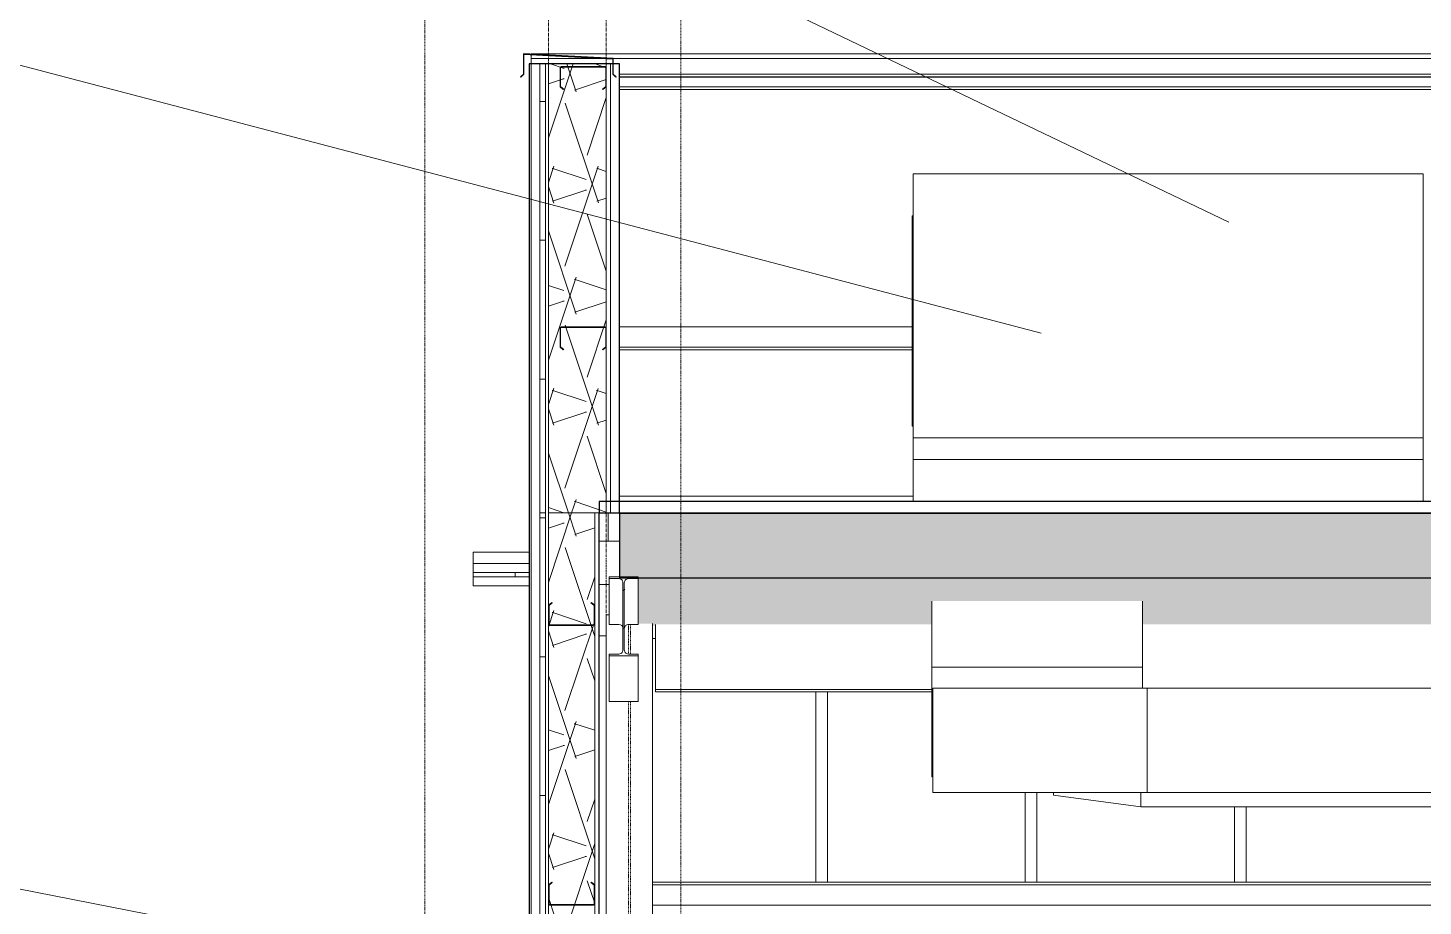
# Model space of a CAD drawing. Header units: inches. Extents: x -23445 to -52, y -314 to 853.
# Drawn here: x -18936.9 to -18695.8, y 96.2 to 248 of the extents above; entities that cross this region are included whole.
import ezdxf

# ---------------------------------------------------------------- set-up
doc = ezdxf.new("R2010")
doc.units = ezdxf.units.IN
doc.header["$MEASUREMENT"] = 0
for name, pattern in [('Dash Dot 3_16_', [0.3125, 0.1875, -0.0625, 0, -0.0625]), ('Grid Line 1_2_', [0.875, 0.5, -0.125, 0.125, -0.125]), ('Hidden 1_8_', [0.1875, 0.125, -0.0625])]:
    doc.linetypes.add(name, pattern=pattern)
for name, color, linetype, lineweight in [('A-ANNO-IDEN', 131, 'Continuous', 9), ('A-ANNO-SYMB', 150, 'Continuous', 9), ('A-CLNG', 13, 'Continuous', 9), ('A-CLNG-PATT', 13, 'Continuous', 9), ('A-GLAZ-CWMG', 51, 'Continuous', 9), ('A-ROOF', 132, 'Continuous', 9), ('A-ROOF-PATT', 132, 'Continuous', 9), ('A-WALL', 113, 'Continuous', 9), ('A-WALL-PATT', 111, 'Continuous', 25), ('M-EQPM', 50, 'Continuous', 9), ('M-HVAC-DUCT', 70, 'Continuous', 9), ('S-BEAM', 12, 'Continuous', 9), ('S-COLS', 52, 'Continuous', 9), ('S-GRID', 1, 'Continuous', 9)]:
    doc.layers.add(name, color=color, linetype=linetype, lineweight=lineweight)
pattern_1 = [(45, (-33524.074, 67.247), (-19.00703, 19.00703), []), (45, (-33524.074, 96.047), (-19.00703, 19.00703), [])]
pattern_2 = [(0, (-33524.074, 67.247), (0, 24), []), (90, (-33524.074, 67.247), (-24, 1e-15), [])]
pattern_3 = [(161.57, (-33523.114, 68.207), (-7.6802237, -0.0009796), [0, -54.643, 6.067, 0]), (18.43, (-33525.034, 68.207), (-7.6802237, 0.0009796), [0, -54.643, 6.067, 0]), (108.43, (-33523.114, 68.207), (3.8382953, -19.20136532), [18.211, -42.499]), (71.57, (-33525.034, 68.207), (3.8382953, 19.20136532), [18.211, -42.499])]

# ---------------------------------------------------------------- blocks, each defined once
blk = doc.blocks.new('W-Wide Flange-Column - B2_D-1389335-Building Section - East_West looking South _ Fitness Center')
at = {"layer": 'S-COLS'}
for p, q in [((-26271.39, 146.5), (-26271.39, 0)), ((-26270.89, 146.5), (-26271.39, 146.5)), ((-26263.39, 144.99), (-26263.39, 0))]:
    blk.add_line(p, q, dxfattribs=at)
at = {"layer": 'S-COLS', "linetype": 'Hidden 1_8_'}
for p, q in [((-26267.55, 139.73), (-26267.55, 144.84)), ((-26267.23, 144.84), (-26267.23, 139.73)), ((-26267.55, 0), (-26267.55, 131.51)), ((-26267.23, 131.51), (-26267.23, 0))]:
    blk.add_line(p, q, dxfattribs=at)
blk = doc.blocks.new('W-Wide Flange - W14X22-1401465-Building Section - East_West looking South _ Fitness Center')
at = {"layer": 'S-BEAM'}
h = blk.add_hatch(dxfattribs=at)
h.set_pattern_fill('FP_11', color=256, style=0, pattern_type=2)
h.set_pattern_definition(pattern_1)
h.paths.add_polyline_path([(-26265.89, 139.4), (-26265.89, 139.73), (-26270.89, 139.73), (-26270.89, 139.4), (-26267.46, 139.4)], flags=0)
h.paths.add_polyline_path([(-26269.07, 139.75), (-26267.86, 139.81), (-26268.12, 140.01), (-26268.26, 140.3), (-26268.28, 140.46), (-26268.2, 152.36), (-26268, 152.62), (-26267.71, 152.76), (-26268.92, 152.7), (-26268.66, 152.5), (-26268.52, 152.21), (-26268.51, 152.05), (-26268.58, 140.15), (-26268.78, 139.89), (-26268.92, 139.81)], flags=0)
h.paths.add_polyline_path([(-26267.55, 152.77), (-26265.89, 152.77), (-26265.89, 153.11), (-26270.89, 153.11), (-26270.89, 152.77), (-26269.23, 152.77)], flags=0)
at = {"layer": 'S-BEAM', "lineweight": 15}
for p, q in [((-26265.89, 153.11), (-26270.89, 153.11)), ((-26270.89, 153.11), (-26270.89, 152.77)), ((-26270.89, 152.77), (-26269.23, 152.77)), ((-26268.51, 152.05), (-26268.51, 140.46)), ((-26268.28, 140.46), (-26268.28, 152.05)), ((-26267.55, 152.77), (-26265.89, 152.77)), ((-26265.89, 152.77), (-26265.89, 153.11)), ((-26269.23, 139.73), (-26270.89, 139.73)), ((-26270.89, 139.73), (-26270.89, 139.4)), ((-26270.89, 139.4), (-26265.89, 139.4)), ((-26265.89, 139.73), (-26267.55, 139.73)), ((-26265.89, 139.4), (-26265.89, 139.73))]:
    blk.add_line(p, q, dxfattribs=at)
at = {"layer": 'S-BEAM'}
for p, q in [((-26270.89, 144.86), (-26270.89, 152.77)), ((-26265.89, 144.86), (-26265.89, 152.77)), ((-26269.23, 144.86), (-26270.89, 144.86)), ((-26265.89, 144.86), (-26267.55, 144.86)), ((-26270.89, 131.51), (-26270.89, 139.4)), ((-26265.89, 131.51), (-26265.89, 139.4)), ((-26265.89, 131.51), (-26270.89, 131.51))]:
    blk.add_line(p, q, dxfattribs=at)
at = {"layer": 'S-BEAM', "lineweight": 15, "flags": 128}
for points in [[(-26269.23, 152.77), (-26269.07, 152.76), (-26268.92, 152.7), (-26268.78, 152.62), (-26268.66, 152.5), (-26268.58, 152.36), (-26268.52, 152.21), (-26268.51, 152.05)], [(-26268.28, 152.05), (-26268.26, 152.21), (-26268.2, 152.36), (-26268.12, 152.5), (-26268, 152.62), (-26267.86, 152.7), (-26267.71, 152.76), (-26267.55, 152.77)], [(-26268.51, 140.46), (-26268.52, 140.3), (-26268.58, 140.15), (-26268.66, 140.01), (-26268.78, 139.89), (-26268.92, 139.81), (-26269.07, 139.75), (-26269.23, 139.73)], [(-26267.55, 139.73), (-26267.71, 139.75), (-26267.86, 139.81), (-26268, 139.89), (-26268.12, 140.01), (-26268.2, 140.15), (-26268.26, 140.3), (-26268.28, 140.46)]]:
    blk.add_lwpolyline(points, dxfattribs=at)
at = {"layer": 'S-BEAM'}
for centre, major_axis, start_param, end_param in [((-26269.23, 144.13), (-0.728, 0), 3.141593, 4.712389), ((-26267.55, 144.13), (0.728, 0), 1.570796, 3.141593)]:
    blk.add_ellipse(centre, major_axis=major_axis, ratio=0.999133, start_param=start_param, end_param=end_param, dxfattribs=at)
blk = doc.blocks.new('Girt_C - 8_D-1405484-Building Section - East_West looking South _ Fitness Center')
at = {"layer": 'S-BEAM'}
h = blk.add_hatch(dxfattribs=at)
h.set_pattern_fill('FP_11', color=256, style=0, pattern_type=2)
h.set_pattern_definition(pattern_1)
h.paths.add_polyline_path([(-26281.2, 96.32), (-26273.58, 96.32), (-26273.58, 96.43), (-26281.2, 96.43)], flags=0)
h.paths.add_polyline_path([(-26273.5, 96.5), (-26273.39, 96.51), (-26273.39, 99.82), (-26273.97, 100.3), (-26274.04, 100.22), (-26273.5, 99.77)], flags=0)
h.paths.add_polyline_path([(-26281.28, 96.5), (-26281.28, 99.77), (-26280.75, 100.22), (-26280.82, 100.3), (-26281.39, 99.82), (-26281.39, 96.51)], flags=0)
at = {"layer": 'S-BEAM', "lineweight": 15}
for p, q in [((-26280.82, 100.3), (-26281.39, 99.82)), ((-26281.39, 99.82), (-26281.39, 96.51)), ((-26281.28, 99.77), (-26280.75, 100.22)), ((-26281.28, 96.5), (-26281.28, 99.77)), ((-26280.75, 100.22), (-26280.82, 100.3)), ((-26273.97, 100.3), (-26274.04, 100.22)), ((-26274.04, 100.22), (-26273.5, 99.77)), ((-26273.39, 99.82), (-26273.97, 100.3)), ((-26273.5, 99.77), (-26273.5, 96.5)), ((-26273.39, 96.51), (-26273.39, 99.82)), ((-26273.58, 96.43), (-26281.2, 96.43)), ((-26281.2, 96.32), (-26273.58, 96.32))]:
    blk.add_line(p, q, dxfattribs=at)
for centre, radius, start, end in [((-26281.2, 96.51), 0.188, 180, 270), ((-26281.2, 96.51), 0.0782, 182.1227, 270), ((-26273.58, 96.51), 0.188, 270, 0), ((-26273.58, 96.51), 0.0782, 270, 356.9576)]:
    blk.add_arc(centre, radius, start, end, dxfattribs=at)
blk = doc.blocks.new('Girt_C - 8_D-1472944-Building Section - East_West looking South _ Fitness Center')
at = {"layer": 'S-BEAM'}
for p, q in [((-26128.02, 100.3), (-26263.39, 100.3)), ((-26128.02, 99.82), (-26263.39, 99.82)), ((-26263.39, 96.32), (-26127.89, 96.32))]:
    blk.add_line(p, q, dxfattribs=at)
blk = doc.blocks.new('Rectangular Mullion - Exterior 2_ x 4_5_-1142344-Building Section - East_West looking South _ Fitness Center')
at = {"layer": 'A-GLAZ-CWMG'}
for p, q in [((-26162.83, 113.32), (-26162.83, 100.3)), ((-26160.83, 113.32), (-26160.83, 100.3))]:
    blk.add_line(p, q, dxfattribs=at)
blk = doc.blocks.new('Rectangular Mullion - Exterior 2_ x 4_5_-V37-Building Section - East_West looking South _ Fitness Center')
at = {"layer": 'A-GLAZ-CWMG'}
for p, q in [((-26199.02, 115.82), (-26199.02, 100.3)), ((-26197.02, 115.82), (-26197.02, 100.3))]:
    blk.add_line(p, q, dxfattribs=at)
blk = doc.blocks.new('Rectangular Mullion - Exterior 2_ x 4_5_-V38-Building Section - East_West looking South _ Fitness Center')
at = {"layer": 'A-GLAZ-CWMG'}
for p, q in [((-26235.2, 133.23), (-26235.2, 100.3)), ((-26233.2, 133.23), (-26233.2, 100.3))]:
    blk.add_line(p, q, dxfattribs=at)
blk = doc.blocks.new('Carrier_48TC_Standard_Efficiency_Gas_Heat_Electric_Cooling_Packaged_Rooftop_Unit_3_to_15_nominal_tons - 12_5 ton 48TC__14-1350227-Building Section - East_West looking South _ Fitness Center')
at = {"layer": 'M-EQPM'}
for p, q in [((-26218.39, 222.75), (-26130.27, 222.75)), ((-26218.39, 222.75), (-26218.39, 173.38)), ((-26130.27, 173.38), (-26130.27, 222.75)), ((-26218.52, 179.13), (-26218.52, 215.5)), ((-26218.52, 215.5), (-26218.39, 215.5)), ((-26218.39, 179.13), (-26218.52, 179.13)), ((-26218.39, 177.13), (-26130.27, 177.13)), ((-26218.39, 177.13), (-26218.39, 166.12)), ((-26130.27, 166.12), (-26130.27, 177.13)), ((-26130.27, 173.38), (-26218.39, 173.38))]:
    blk.add_line(p, q, dxfattribs=at)
blk = doc.blocks.new('W-Wide Flange - W12X19-1472862-Building Section - East_West looking South _ Fitness Center')
at = {"layer": 'S-BEAM'}
for p, q in [((-26262.89, 144.55), (-26262.89, 144.84)), ((-26262.89, 134.1), (-26262.89, 144.55)), ((-26262.89, 133.58), (-26262.89, 134.1)), ((-26262.89, 133.23), (-26262.89, 133.58)), ((-26262.89, 133.58), (-26215.14, 133.58)), ((-26262.89, 133.23), (-26215.14, 133.23))]:
    blk.add_line(p, q, dxfattribs=at)
blk = doc.blocks.new('Girt_C - 8_D-1472943-Building Section - East_West looking South _ Fitness Center')
at = {"layer": 'S-BEAM'}
for p, q in [((-26269.14, 237.8), (-25982.89, 237.8)), ((-26269.14, 237.31), (-25982.89, 237.31))]:
    blk.add_line(p, q, dxfattribs=at)
blk = doc.blocks.new('Girt_C - 8_D-V47-Building Section - East_West looking South _ Fitness Center')
at = {"layer": 'S-BEAM'}
blk.add_line((-26218.39, 167.05), (-26269.14, 167.05), dxfattribs=at)
blk = doc.blocks.new('Girt_C - 8_D-1405608-Building Section - East_West looking South _ Fitness Center')
at = {"layer": 'S-BEAM', "lineweight": 15}
for p, q in [((-26279.39, 241.11), (-26279.39, 237.8)), ((-26279.28, 237.85), (-26279.28, 241.11)), ((-26271.58, 241.3), (-26279.2, 241.3)), ((-26279.2, 241.19), (-26271.58, 241.19)), ((-26271.5, 241.11), (-26271.5, 237.85)), ((-26271.39, 237.8), (-26271.39, 241.11)), ((-26279.39, 237.8), (-26278.82, 237.31)), ((-26278.75, 237.4), (-26279.28, 237.85)), ((-26278.82, 237.31), (-26278.75, 237.4)), ((-26271.5, 237.85), (-26272.04, 237.4)), ((-26272.04, 237.4), (-26271.97, 237.31)), ((-26271.97, 237.31), (-26271.39, 237.8))]:
    blk.add_line(p, q, dxfattribs=at)
for centre, radius, start, end in [((-26279.2, 241.11), 0.188, 90, 180), ((-26279.2, 241.11), 0.0782, 90, 177.8773), ((-26271.58, 241.11), 0.188, 0, 90), ((-26271.58, 241.11), 0.0782, 3.0424, 90)]:
    blk.add_arc(centre, radius, start, end, dxfattribs=at)
blk = doc.blocks.new('Girt_C - 8_D-1405607-Building Section - East_West looking South _ Fitness Center')
at = {"layer": 'S-BEAM', "lineweight": 15}
for p, q in [((-26279.39, 196.11), (-26279.39, 192.8)), ((-26279.28, 192.85), (-26279.28, 196.11)), ((-26271.58, 196.3), (-26279.2, 196.3)), ((-26279.2, 196.19), (-26271.58, 196.19)), ((-26271.5, 196.11), (-26271.5, 192.85)), ((-26271.39, 192.8), (-26271.39, 196.11)), ((-26279.39, 192.8), (-26278.82, 192.31)), ((-26278.75, 192.4), (-26279.28, 192.85)), ((-26278.82, 192.31), (-26278.75, 192.4)), ((-26271.5, 192.85), (-26272.04, 192.4)), ((-26272.04, 192.4), (-26271.97, 192.31)), ((-26271.97, 192.31), (-26271.39, 192.8))]:
    blk.add_line(p, q, dxfattribs=at)
for centre, radius, start, end in [((-26279.2, 196.11), 0.188, 90, 180), ((-26279.2, 196.11), 0.0782, 90, 177.8773), ((-26271.58, 196.11), 0.188, 0, 90), ((-26271.58, 196.11), 0.0782, 3.0424, 90)]:
    blk.add_arc(centre, radius, start, end, dxfattribs=at)
blk = doc.blocks.new('Girt_C - 8_D-1411125-Building Section - East_West looking South _ Fitness Center')
at = {"layer": 'S-BEAM'}
h = blk.add_hatch(dxfattribs=at)
h.set_pattern_fill('FP_11', color=256, style=0, pattern_type=2)
h.set_pattern_definition(pattern_1)
h.paths.add_polyline_path([(-26273.58, 144.69), (-26273.58, 144.8), (-26281.2, 144.8), (-26281.2, 144.69), (-26276.24, 144.69)], flags=0)
h.paths.add_polyline_path([(-26281.28, 144.87), (-26281.28, 148.14), (-26280.74, 148.59), (-26280.81, 148.67), (-26281.39, 148.19), (-26281.39, 144.88)], flags=0)
h.paths.add_polyline_path([(-26273.5, 144.87), (-26273.39, 144.88), (-26273.39, 148.19), (-26273.96, 148.67), (-26274.04, 148.59), (-26273.5, 148.14)], flags=0)
at = {"layer": 'S-BEAM', "lineweight": 15}
for p, q in [((-26280.81, 148.67), (-26281.39, 148.19)), ((-26281.39, 148.19), (-26281.39, 144.88)), ((-26281.28, 148.14), (-26280.74, 148.59)), ((-26281.28, 144.87), (-26281.28, 148.14)), ((-26280.74, 148.59), (-26280.81, 148.67)), ((-26273.96, 148.67), (-26274.04, 148.59)), ((-26274.04, 148.59), (-26273.5, 148.14)), ((-26273.39, 148.19), (-26273.96, 148.67)), ((-26273.5, 148.14), (-26273.5, 144.87)), ((-26273.39, 144.88), (-26273.39, 148.19)), ((-26273.58, 144.8), (-26281.2, 144.8)), ((-26281.2, 144.69), (-26273.58, 144.69))]:
    blk.add_line(p, q, dxfattribs=at)
for centre, radius, start, end in [((-26281.2, 144.88), 0.187, 180, 270), ((-26281.2, 144.88), 0.0782, 183.0424, 270), ((-26273.58, 144.88), 0.188, 270, 0), ((-26273.58, 144.88), 0.0782, 270, 357.8773)]:
    blk.add_arc(centre, radius, start, end, dxfattribs=at)
blk = doc.blocks.new('Girt_C - 8_D-V64-Building Section - East_West looking South _ Fitness Center')
at = {"layer": 'S-BEAM'}
for p, q in [((-26218.52, 196.3), (-26269.14, 196.3)), ((-26269.14, 192.8), (-26218.52, 192.8)), ((-26269.14, 192.31), (-26218.52, 192.31))]:
    blk.add_line(p, q, dxfattribs=at)
blk = doc.blocks.new('Dimension Lumber - 5_5 x 7_5 Glulam-1403167-Building Section - East_West looking South _ Fitness Center')
at = {"layer": 'S-BEAM'}
for p, q in [((-26269.14, 159.26), (-26272.64, 159.26)), ((-26272.64, 151.77), (-26270.89, 151.77)), ((-26271.39, 142.86), (-26272.64, 142.86))]:
    blk.add_line(p, q, dxfattribs=at)
blk = doc.blocks.new('Girt_C - 8_D-1472945-Building Section - East_West looking South _ Fitness Center')
at = {"layer": 'S-BEAM'}
blk.add_line((-26263.39, 142.44), (-26262.89, 142.44), dxfattribs=at)
blk = doc.blocks.new('HSS-Hollow Structural Section - HSS1-1_2X1-1_2X1_8 - Obsolete-1395972-Building Section - East_West looking South _ Fitness Center')
at = {"layer": 'S-BEAM'}
for p, q in [((-26284.7, 153.07), (-26294.39, 153.07)), ((-26294.39, 152.85), (-26294.39, 153.07)), ((-26294.39, 151.82), (-26294.39, 152.85)), ((-26294.39, 151.57), (-26294.39, 151.82)), ((-26294.39, 151.53), (-26294.39, 151.57)), ((-26294.39, 151.53), (-26284.7, 151.53))]:
    blk.add_line(p, q, dxfattribs=at)
blk = doc.blocks.new('Rectangular Transition - Angle - 45 Degree-1435923-Building Section - East_West looking South _ Fitness Center')
at = {"layer": 'M-HVAC-DUCT'}
for p, q in [((-26194.14, 115.32), (-26194.14, 115.82)), ((-26179.05, 115.82), (-26179.05, 113.32)), ((-26179.05, 113.32), (-26194.14, 115.32))]:
    blk.add_line(p, q, dxfattribs=at)
blk = doc.blocks.new('Rectangular Elbow - Mitered - Standard-1467162-Building Section - East_West looking South _ Fitness Center')
at = {"layer": 'M-HVAC-DUCT'}
for p, q in [((-26214.95, 115.82), (-26214.95, 133.82)), ((-26214.95, 133.82), (-26177.95, 133.82)), ((-26177.95, 133.82), (-26177.95, 115.82)), ((-26177.95, 115.82), (-26214.95, 115.82))]:
    blk.add_line(p, q, dxfattribs=at)
blk = doc.blocks.new('Rectangular Elbow - Radius - 1 W-1436817-Building Section - East_West looking South _ Fitness Center')
at = {"layer": 'M-HVAC-DUCT'}
for p, q in [((-26215.14, 137.45), (-26178.77, 137.45)), ((-26215.14, 137.45), (-26215.14, 131.13)), ((-26178.77, 133.79), (-26178.77, 137.45)), ((-26214.95, 131.13), (-26215.14, 131.13)), ((-26215.14, 131.13), (-26215.14, 118.51)), ((-26215.14, 118.51), (-26214.95, 118.51))]:
    blk.add_line(p, q, dxfattribs=at)

msp = doc.modelspace()

# ---------------------------------------------------------------- hatches: boundary and pattern name
at = {"layer": 'A-CLNG-PATT'}
h = msp.add_hatch(dxfattribs=at)
h.set_pattern_fill('FP_18', color=256, style=0, pattern_type=2)
h.set_pattern_definition(pattern_3)
h.paths.add_polyline_path([(-18834.67762, 152.92201), (-15364.42762, 152.92201), (-15364.42762, 164.05666), (-18834.67762, 164.05666), (-18834.67762, 154.604)], flags=0)
at = {"layer": 'A-CLNG-PATT', "lineweight": 5}
h = msp.add_hatch(color=256, dxfattribs=at)
h.paths.add_polyline_path([(-18828.42762, 144.64399), (-18828.42762, 144.86165), (-18780.67762, 144.86165), (-18780.67762, 148.89399), (-18744.30262, 148.89399), (-18744.30262, 144.86165), (-18693.55262, 144.86165), (-18693.55262, 148.78461), (-18691.05262, 148.78461), (-18691.05262, 148.98774), (-18549.42762, 148.98774), (-18549.42762, 152.92201), (-18831.42762, 152.92201), (-18831.42762, 144.98774), (-18828.92762, 144.98774), (-18828.92762, 144.64399)], flags=0)
h.paths.add_polyline_path([(-15365.42762, 144.67524), (-15364.92762, 144.68796), (-15364.92762, 150.26118), (-15364.42762, 150.26118), (-15364.42762, 152.92201), (-15365.93262, 152.84439), (-15365.93262, 144.86165), (-15365.42762, 144.81458), (-15365.42762, 144.68796)], flags=0)
h.paths.add_polyline_path([(-17990.77456, 144.86165), (-17971.42762, 144.86165), (-17971.42762, 144.98774), (-17970.42762, 144.98774), (-17970.42762, 152.92201), (-18067.05262, 152.92201), (-18067.05262, 144.86165), (-18004.67762, 144.86165), (-18004.64654, 148.61311), (-18004.44562, 148.61795), (-18001.17762, 148.60828), (-18001.17762, 144.86165), (-17999.54774, 144.86165)], flags=0)
h.paths.add_polyline_path([(-17953.17762, 144.86165), (-17953.14654, 150.61785), (-17952.94562, 150.62268), (-17949.67762, 150.61301), (-17949.67762, 144.86165), (-17873.30262, 144.86165), (-17873.30262, 152.92201), (-17964.42762, 152.92201), (-17964.42762, 144.98774), (-17963.42762, 144.98774), (-17963.42762, 144.86165), (-17955.68181, 144.86165)], flags=0)
h.paths.add_polyline_path([(-18083.42762, 144.86165), (-18071.17762, 144.86165), (-18071.17762, 152.92201), (-18083.42762, 152.92201), (-18083.42762, 148.25745)], flags=0)
h.paths.add_polyline_path([(-18087.55262, 144.86165), (-18087.55262, 152.92201), (-18253.92762, 152.92201), (-18253.92762, 144.99816), (-18252.92762, 144.99816), (-18252.92762, 144.86165), (-18225.17762, 144.86165), (-18225.14654, 150.61785), (-18224.94562, 150.62268), (-18221.67762, 150.61301), (-18221.67762, 144.86165), (-18173.67762, 144.86165), (-18173.64654, 148.61311), (-18173.44562, 148.61795), (-18170.17762, 148.60828), (-18170.17762, 144.86165), (-18096.05281, 144.86165)], flags=0)
h.paths.add_polyline_path([(-17868.55262, 144.86165), (-17740.05262, 144.86165), (-17740.05262, 152.92201), (-17868.55262, 152.92201), (-17868.55262, 149.38632)], flags=0)
h.paths.add_polyline_path([(-15376.36468, 144.86165), (-15369.92262, 144.86165), (-15369.92262, 152.92201), (-15648.42762, 152.92201), (-15648.42762, 144.98774), (-15647.42762, 144.98774), (-15647.42762, 144.86165), (-15385.13787, 144.86165)], flags=0)
h.paths.add_polyline_path([(-17530.80262, 144.86165), (-17392.42762, 144.86165), (-17392.42762, 144.98774), (-17391.42762, 144.98774), (-17391.42762, 152.92201), (-17530.80262, 152.92201), (-17530.80262, 149.72)], flags=0)
h.paths.add_polyline_path([(-17384.42762, 144.86165), (-17201.55262, 144.86165), (-17201.55262, 152.92201), (-17385.42762, 152.92201), (-17385.42462, 144.98774), (-17384.42762, 144.98774)], flags=0)
h.paths.add_polyline_path([(-18260.92762, 144.86165), (-18260.92762, 144.99816), (-18259.92762, 144.99816), (-18259.92762, 152.92201), (-18302.80262, 152.92201), (-18302.80262, 144.86165), (-18262.74337, 144.86165)], flags=0)
h.paths.add_polyline_path([(-17104.68262, 144.86165), (-17102.92762, 144.86165), (-17102.92762, 144.98774), (-17101.92762, 144.98774), (-17101.92762, 152.92201), (-17195.55262, 152.92201), (-17195.55262, 144.86165), (-17113.45581, 144.86165)], flags=0)
h.paths.add_polyline_path([(-17094.92762, 144.86165), (-16813.42762, 144.86165), (-16813.42762, 144.98774), (-16812.42762, 144.98774), (-16812.42762, 152.92201), (-17095.92762, 152.92201), (-17095.90943, 144.98774), (-17094.92762, 144.98774)], flags=0)
h.paths.add_polyline_path([(-18428.55262, 144.86165), (-18428.55262, 152.36339), (-18307.55262, 152.36339), (-18307.55262, 152.92201), (-18490.40272, 152.92201), (-18490.40272, 144.86165), (-18429.43393, 144.86165)], flags=0)
h.paths.add_polyline_path([(-16698.49012, 144.86165), (-16523.92762, 144.86165), (-16523.92762, 144.98774), (-16522.92762, 144.98774), (-16522.92762, 152.92201), (-16806.42762, 152.89003), (-16806.39424, 152.37025), (-16703.24012, 152.37025), (-16703.24012, 152.85419), (-16698.49012, 152.85419), (-16698.49012, 149.72)], flags=0)
h.paths.add_polyline_path([(-18502.40272, 144.86165), (-18502.40272, 152.92201), (-18543.42762, 152.92201), (-18543.42762, 144.98774), (-18542.42762, 144.98774), (-18542.42762, 144.86165), (-18508.39262, 144.86165)], flags=0)
h.paths.add_polyline_path([(-16515.92762, 144.86165), (-16234.42762, 144.86165), (-16234.42762, 144.98774), (-16233.42762, 144.98774), (-16233.42762, 152.92201), (-16516.92762, 152.92201), (-16516.87906, 144.98774), (-16515.92762, 144.98774)], flags=0)
h.paths.add_polyline_path([(-15657.10668, 144.86165), (-15655.42762, 144.86165), (-15655.42762, 144.98774), (-15654.42762, 144.98774), (-15654.42762, 152.92201), (-15937.92762, 152.92201), (-15937.84868, 144.98774), (-15936.92762, 144.98774), (-15936.92762, 144.86165), (-15665.87987, 144.86165)], flags=0)
h.paths.add_polyline_path([(-15944.92762, 144.86165), (-15944.92762, 144.98774), (-15943.92762, 144.98774), (-15943.92762, 152.92201), (-16227.42762, 152.92201), (-16227.36387, 144.98774), (-16226.42762, 144.98774), (-16226.42762, 144.86165), (-15946.62187, 144.86165)], flags=0)
h.paths.add_polyline_path([(-17657.39343, 151.49295), (-17535.55262, 151.49295), (-17535.55262, 152.92201), (-17673.67762, 152.92201), (-17673.67762, 151.49295), (-17666.16662, 151.49295)], flags=0)
h.paths.add_polyline_path([(-17735.30262, 151.49295), (-17680.92762, 151.49295), (-17680.92762, 152.92201), (-17735.30262, 152.92201), (-17735.30262, 151.5714)], flags=0)
h.paths.add_polyline_path([(-15368.03762, 152.29641), (-15367.81762, 152.29641), (-15367.81762, 152.42387), (-15368.05628, 152.43245), (-15368.05135, 152.41835)], flags=0)
h.paths.add_polyline_path([(-18833.24701, 152.75607), (-18833.81262, 152.77433), (-18833.27342, 152.75607)], flags=0)
at = {"layer": 'A-ROOF-PATT'}
h = msp.add_hatch(dxfattribs=at)
h.set_pattern_fill('FP_16', color=256, style=0, pattern_type=2)
h.set_pattern_definition([(90, (-7434.463, 1103.646), (-16.082, 1e-15), [])])
h.paths.add_polyline_path([(-18859.32012, 153.07306), (-18850.24012, 153.07306), (-18850.24012, 153.86254), (-18859.92762, 153.86254), (-18859.92762, 153.07306)], flags=0)
h.paths.add_polyline_path([(-18834.67762, 159.26494), (-18834.67762, 164.05666), (-18838.17762, 164.05666), (-18838.17762, 159.26494)], flags=0)
at = {"layer": 'A-WALL-PATT', "lineweight": 9}
h = msp.add_hatch(dxfattribs=at)
h.set_pattern_fill('FP_17', color=256, style=0, pattern_type=2)
h.set_pattern_definition(pattern_2)
h.paths.add_polyline_path([(-18847.42762, 164.11916), (-18847.42762, 241.75), (-18848.42762, 241.75), (-18848.42762, 164.11916)], flags=0)
h = msp.add_hatch(dxfattribs=at)
h.set_pattern_fill('FP_18', color=256, style=0, pattern_type=2)
h.set_pattern_definition(pattern_3)
h.paths.add_polyline_path([(-18841.77374, 164.11916), (-18836.92762, 164.11916), (-18836.92762, 241.75), (-18846.92762, 241.75), (-18846.92762, 164.11916)], flags=0)
h = msp.add_hatch(dxfattribs=at)
h.set_pattern_fill('FP_17', color=256, style=0, pattern_type=2)
h.set_pattern_definition(pattern_2)
h.paths.add_polyline_path([(-18847.42762, 0), (-18847.42762, 164.11916), (-18848.42762, 164.11916), (-18848.42762, 0)], flags=0)
h = msp.add_hatch(dxfattribs=at)
h.set_pattern_fill('FP_18', color=256, style=0, pattern_type=2)
h.set_pattern_definition(pattern_3)
h.paths.add_polyline_path([(-18838.92762, 0), (-18838.92762, 164.11916), (-18846.92762, 164.11916), (-18846.92762, 0)], flags=0)

# ---------------------------------------------------------------- linework, layer by layer
at = {"layer": 'A-ANNO-IDEN', "color": 153}
for p, q in [((-18729.37336, 214.39354), (-19081.28453, 383.33165)), ((-18761.79674, 195.2342), (-19056.00059, 272.37432)), ((-18776.81182, 67.52219), (-19055.50059, 122.00774))]:
    msp.add_line(p, q, dxfattribs=at)
at = {"layer": 'A-ANNO-SYMB', "linetype": 'Dash Dot 3_16_'}
for p, q in [((-18868.26513, 274.32313), (-18868.26513, -52.07518)), ((-18824.07335, -52.07518), (-18824.07335, 274.32313))]:
    msp.add_line(p, q, dxfattribs=at)
at = {"layer": 'A-CLNG', "lineweight": 25}
for p, q in [((-15376.24012, 164.05666), (-18834.67762, 164.05666)), ((-18834.67762, 164.05666), (-18834.67762, 152.92201)), ((-18834.67762, 152.92201), (-18307.55262, 152.92201))]:
    msp.add_line(p, q, dxfattribs=at)
at = {"layer": 'A-ROOF', "lineweight": 25}
for p, q in [((-15376.67762, 166.1209), (-18838.17762, 166.1209)), ((-18838.17762, 166.1209), (-18838.17762, 164.11916)), ((-18834.67762, 164.11916), (-15376.67762, 164.11916))]:
    msp.add_line(p, q, dxfattribs=at)
at = {"layer": 'A-ROOF'}
for p, q in [((-18859.92762, 157.34809), (-18850.24012, 157.34809)), ((-18859.92762, 155.40437), (-18859.92762, 157.34809)), ((-18859.92762, 153.0251), (-18859.92762, 153.86254))]:
    msp.add_line(p, q, dxfattribs=at)
at = {"layer": 'A-WALL', "lineweight": 25}
for p, q in [((-18835.74012, 242.68768), (-18851.24012, 243.5)), ((-18851.24012, 243.5), (-18851.24012, 240)), ((-18851.17762, 239.97411), (-18851.17762, 243.43414)), ((-18851.17762, 243.43414), (-18835.80262, 242.62837)), ((-18835.80262, 241.75), (-18850.24012, 241.75)), ((-18850.24012, 241.75), (-18850.24012, 0)), ((-18835.80262, 242.62837), (-18835.80262, 239.97411)), ((-18835.74012, 240), (-18835.74012, 242.68768)), ((-18834.67762, 241.75), (-18835.74012, 241.75)), ((-18834.67762, 164.11916), (-18834.67762, 241.75)), ((-18851.24012, 240), (-18851.74012, 239.5)), ((-18851.74012, 239.5), (-18851.69593, 239.45581)), ((-18851.69593, 239.45581), (-18851.17762, 239.97411)), ((-18835.28432, 239.45581), (-18835.80262, 239.97411)), ((-18835.74012, 240), (-18835.24012, 239.5)), ((-18835.24012, 239.5), (-18835.28432, 239.45581)), ((-18838.17762, 164.11916), (-18834.67762, 164.11916)), ((-18838.17762, 0), (-18838.17762, 164.11916))]:
    msp.add_line(p, q, dxfattribs=at)
at = {"layer": 'A-WALL'}
for p, q in [((-18849.92762, 243.5), (-18244.61512, 243.5)), ((-18849.92762, 243.3737), (-18849.92762, 0)), ((-18849.92762, 242.68768), (-18836.93433, 242.68768)), ((-18848.42762, 241.75), (-18848.42762, 0)), ((-18847.42762, 241.75), (-18847.42762, 0)), ((-18846.92762, 241.75), (-18846.92762, 0)), ((-18836.92762, 241.75), (-18836.92762, 164.11916)), ((-18836.17762, 241.75), (-18836.17762, 164.11916)), ((-18835.74012, 242.68768), (-18260.11512, 242.68768)), ((-18834.67762, 240), (-18260.11512, 240)), ((-18834.67762, 239.5), (-18260.61512, 239.5)), ((-18834.67762, 239.45581), (-18260.57093, 239.45581)), ((-18848.42762, 164.11916), (-18847.42762, 164.11916)), ((-18846.92762, 164.11916), (-18838.17762, 164.11916)), ((-18838.92762, 164.11916), (-18838.92762, 0))]:
    msp.add_line(p, q, dxfattribs=at)
at = {"layer": 'M-HVAC-DUCT'}
for p, q in [((-18780.67762, 148.89399), (-18780.67762, 137.44532)), ((-18744.30262, 148.89399), (-18744.30262, 137.44532)), ((-18744.30262, 137.44532), (-18780.67762, 137.44532)), ((-18743.49012, 115.82032), (-18743.49012, 133.82032)), ((-18500.71912, 133.82032), (-18743.49012, 133.82032)), ((-18744.58879, 113.32032), (-18744.58879, 115.82032)), ((-18428.55262, 115.82032), (-18743.49012, 115.82032)), ((-18693.55262, 113.32032), (-18744.58879, 113.32032))]:
    msp.add_line(p, q, dxfattribs=at)
at = {"layer": 'S-GRID', "linetype": 'Grid Line 1_2_'}
for p, q in [((-18846.92762, -273.16081), (-18846.92762, 671.89181)), ((-18846.92762, -273.16081), (-18846.92762, 671.89181)), ((-18836.92762, -273.16081), (-18836.92762, 671.89181)), ((-18836.92762, -273.16081), (-18836.92762, 671.89181))]:
    msp.add_line(p, q, dxfattribs=at)

# ---------------------------------------------------------------- block references
at = {"layer": 'A-GLAZ-CWMG'}
for name in ['Rectangular Mullion - Exterior 2_ x 4_5_-V38-Building Section - East_West looking South _ Fitness Center', 'Rectangular Mullion - Exterior 2_ x 4_5_-V37-Building Section - East_West looking South _ Fitness Center', 'Rectangular Mullion - Exterior 2_ x 4_5_-1142344-Building Section - East_West looking South _ Fitness Center']:
    msp.add_blockref(name, (7434.4626, 0), dxfattribs=at)
at = {"layer": 'M-EQPM'}
msp.add_blockref('Carrier_48TC_Standard_Efficiency_Gas_Heat_Electric_Cooling_Packaged_Rooftop_Unit_3_to_15_nominal_tons - 12_5 ton 48TC__14-1350227-Building Section - East_West looking South _ Fitness Center', (7434.4626, 0), dxfattribs=at)
at = {"layer": 'M-HVAC-DUCT'}
for name in ['Rectangular Elbow - Radius - 1 W-1436817-Building Section - East_West looking South _ Fitness Center', 'Rectangular Elbow - Mitered - Standard-1467162-Building Section - East_West looking South _ Fitness Center', 'Rectangular Transition - Angle - 45 Degree-1435923-Building Section - East_West looking South _ Fitness Center']:
    msp.add_blockref(name, (7434.4626, 0), dxfattribs=at)
at = {"layer": 'S-BEAM'}
for name, p in [('Girt_C - 8_D-1405608-Building Section - East_West looking South _ Fitness Center', (7434.4626, 0)), ('Girt_C - 8_D-1472943-Building Section - East_West looking South _ Fitness Center', (7434.4626, 0)), ('Girt_C - 8_D-1405607-Building Section - East_West looking South _ Fitness Center', (7434.4626, 0)), ('Girt_C - 8_D-V64-Building Section - East_West looking South _ Fitness Center', (7434.4626, 0)), ('Girt_C - 8_D-V47-Building Section - East_West looking South _ Fitness Center', (7434.4626, 0)), ('Dimension Lumber - 5_5 x 7_5 Glulam-1403167-Building Section - East_West looking South _ Fitness Center', (7434.4626, 0)), ('HSS-Hollow Structural Section - HSS1-1_2X1-1_2X1_8 - Obsolete-1395972-Building Section - East_West looking South _ Fitness Center', (7434.4626, 2.33131)), ('HSS-Hollow Structural Section - HSS1-1_2X1-1_2X1_8 - Obsolete-1395972-Building Section - East_West looking South _ Fitness Center', (7434.4626, 0)), ('W-Wide Flange - W14X22-1401465-Building Section - East_West looking South _ Fitness Center', (7434.4626, 0)), ('Girt_C - 8_D-1411125-Building Section - East_West looking South _ Fitness Center', (7434.4626, 0)), ('W-Wide Flange - W12X19-1472862-Building Section - East_West looking South _ Fitness Center', (7434.4626, 0)), ('Girt_C - 8_D-1472945-Building Section - East_West looking South _ Fitness Center', (7434.4626, 0)), ('Girt_C - 8_D-1405484-Building Section - East_West looking South _ Fitness Center', (7434.4626, 0)), ('Girt_C - 8_D-1472944-Building Section - East_West looking South _ Fitness Center', (7434.4626, 0))]:
    msp.add_blockref(name, p, dxfattribs=at)
at = {"layer": 'S-COLS'}
msp.add_blockref('W-Wide Flange-Column - B2_D-1389335-Building Section - East_West looking South _ Fitness Center', (7434.4626, 0), dxfattribs=at)

doc.saveas('drawing.dxf')
